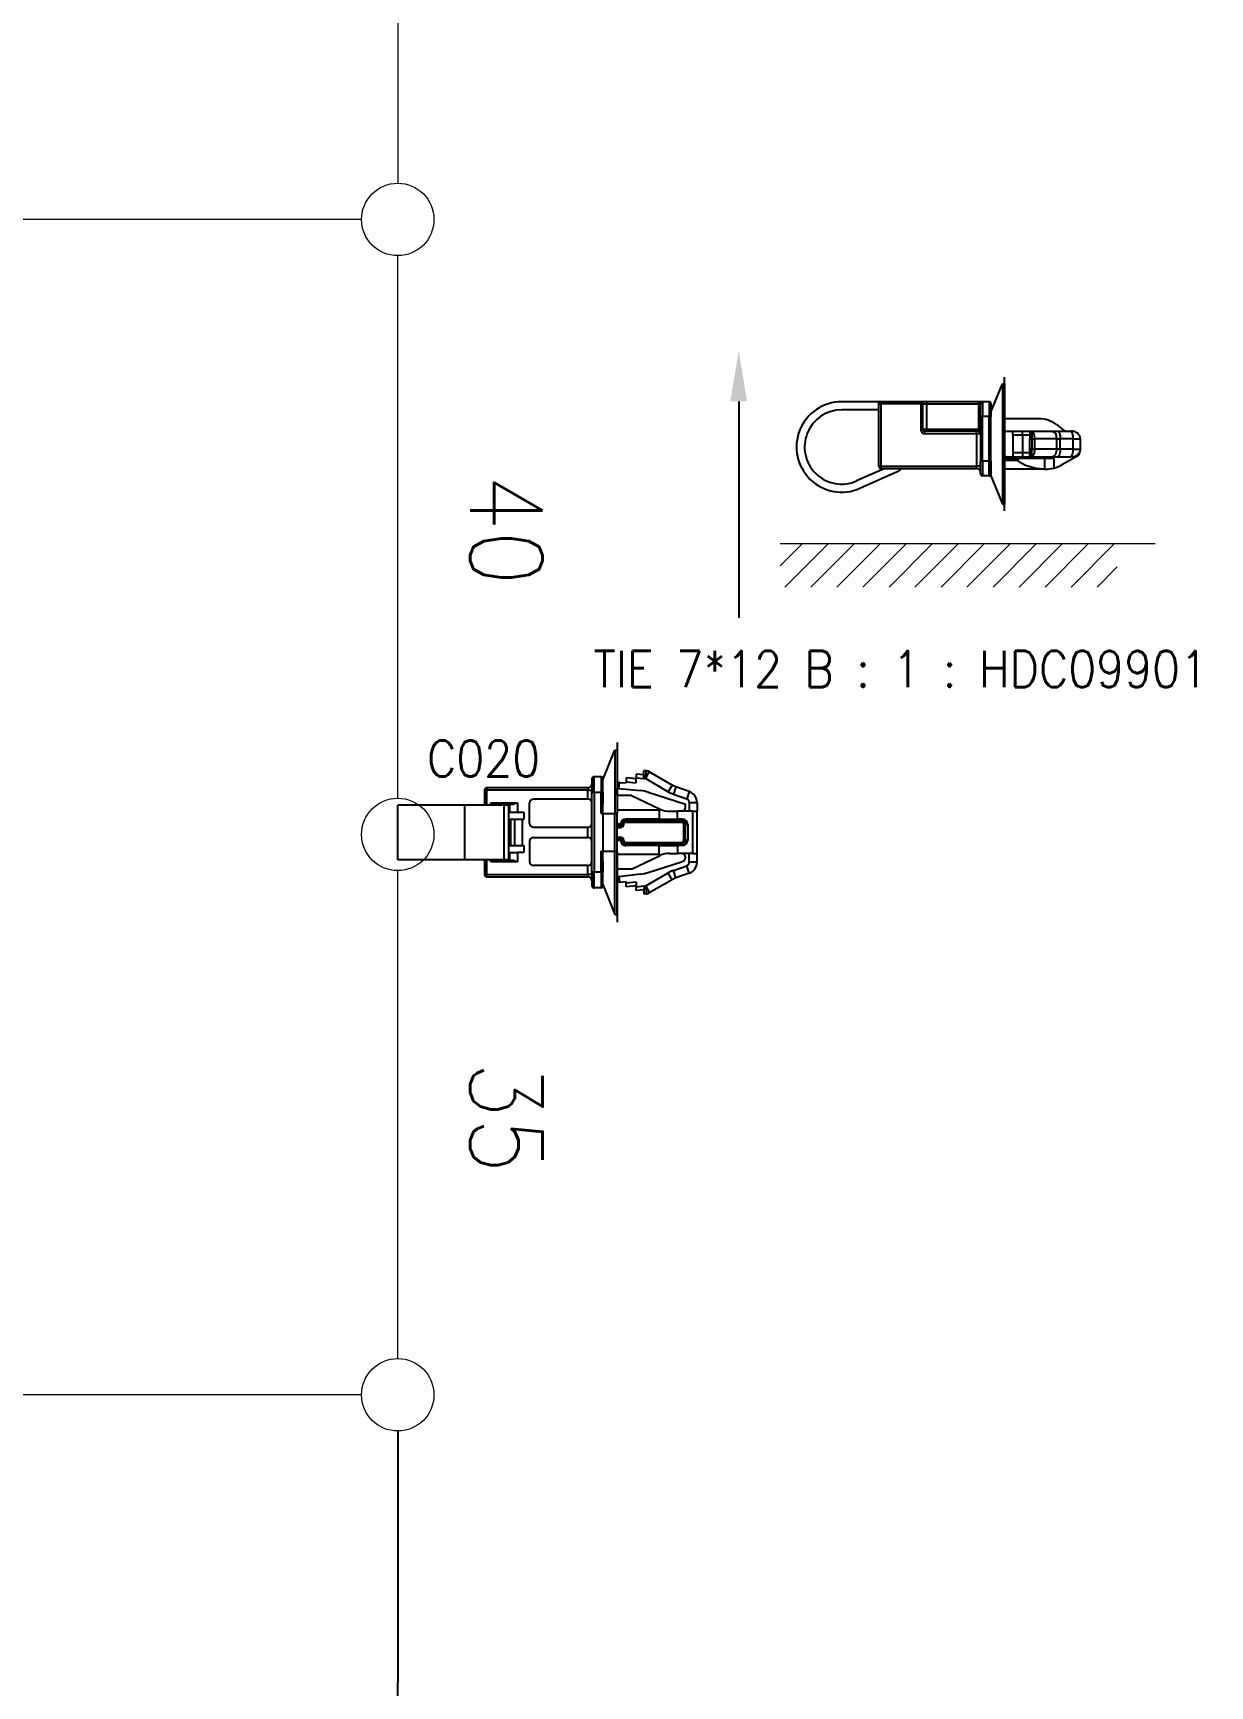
# Model space of a CAD drawing. Header units: inches. Extents: x 47316 to 59086, y 3141 to 11743.
# Drawn here: x 52694.4 to 52775.6, y 9875.5 to 9989.6 of the extents above; entities that cross this region are included whole.
import ezdxf

# ---------------------------------------------------------------- set-up
doc = ezdxf.new("R2010")
doc.units = ezdxf.units.IN
doc.header["$MEASUREMENT"] = 0
doc.styles.get("Standard").update_dxf_attribs({"font": ''})
doc.styles.get('Standard').set_extended_font_data('SimSun')
doc.linetypes.add('_VH_FELT_TAPE', pattern='A,0.4,-0.7,["FELT",Standard,S=0.3,R=0,X=-0.5,Y=-0.15],-0.7', length=1.8)

msp = doc.modelspace()

# ---------------------------------------------------------------- linework, layer by layer
at = {"color": 0, "linetype": '_VH_FELT_TAPE', "lineweight": 15, "ltscale": 5}
for p, q in [((52719.53, 10018.41), (52719.53, 9979.23)), ((52717.03, 9976.73), (52661.4, 9976.73)), ((52719.53, 9936.77), (52719.53, 9974.23)), ((52719.53, 9898.08), (52719.53, 9931.77)), ((52717.03, 9895.58), (52661.4, 9895.58))]:
    msp.add_line(p, q, dxfattribs=at)
at = {"lineweight": -3, "ltscale": 0.102775}
msp.add_line((52760.47, 9963.43, 0), (52761.28, 9965.37, 0), dxfattribs=at)
at = {"lineweight": -3, "ltscale": 0.404999}
for p, q in [((52761.28, 9965.37, 0), (52761.28, 9957.08, 0)), ((52761.43, 9965.37, 0), (52761.43, 9957.08, 0))]:
    msp.add_line(p, q, dxfattribs=at)
at = {"lineweight": -3, "ltscale": 0.0075}
for p, q in [((52761.28, 9965.37, 0), (52761.43, 9965.37, 0)), ((52752.9, 9964.14, 0), (52752.9, 9963.99, 0)), ((52755.64, 9963.99, 0), (52755.64, 9964.14, 0)), ((52756.05, 9964.14, 0), (52756.05, 9963.99, 0)), ((52759.63, 9964.14, 0), (52759.63, 9963.99, 0)), ((52752.9, 9963.99, 0), (52752.74, 9963.99, 0)), ((52755.64, 9963.99, 0), (52755.79, 9963.99, 0)), ((52759.91, 9963.12, 0), (52759.76, 9963.12, 0)), ((52755.64, 9962.22, 0), (52755.79, 9962.22, 0)), ((52755.92, 9961.94, 0), (52755.92, 9962.1, 0)), ((52759.5, 9961.94, 0), (52759.5, 9962.1, 0)), ((52752.74, 9959.69, 0), (52752.9, 9959.69, 0)), ((52752.9, 9959.54, 0), (52752.9, 9959.69, 0)), ((52759.5, 9959.54, 0), (52759.5, 9959.69, 0)), ((52759.91, 9960.05, 0), (52759.76, 9960.05, 0)), ((52761.28, 9957.08, 0), (52761.43, 9957.08, 0))]:
    msp.add_line(p, q, dxfattribs=at)
at = {"lineweight": -3, "ltscale": 0.45}
msp.add_line((52761.43, 9956.62, 0), (52761.43, 9965.83, 0), dxfattribs=at)
msp.add_line((52743.07, 9964.16), (52743.07, 9949.22))
at = {"lineweight": -3, "ltscale": 0.125}
for p, q in [((52752.74, 9964.14, 0), (52750.18, 9964.14, 0)), ((52752.74, 9963.58, 0), (52750.18, 9963.58, 0))]:
    msp.add_line(p, q, dxfattribs=at)
at = {"lineweight": -3, "ltscale": 0.005579}
msp.add_line((52752.74, 9964.06, 0), (52752.74, 9964.18, 0), dxfattribs=at)
at = {"lineweight": -3, "ltscale": 0.003563}
msp.add_line((52752.74, 9963.99, 0), (52752.74, 9964.06, 0), dxfattribs=at)
at = {"lineweight": -3, "ltscale": 0.001345}
msp.add_line((52752.9, 9964.14, 0), (52752.87, 9964.14, 0), dxfattribs=at)
at = {"lineweight": -3, "ltscale": 0.13375}
for p, q in [((52755.64, 9964.14, 0), (52752.9, 9964.14, 0)), ((52755.64, 9963.99, 0), (52752.9, 9963.99, 0))]:
    msp.add_line(p, q, dxfattribs=at)
at = {"lineweight": -3, "ltscale": 0.02}
msp.add_line((52756.05, 9964.14, 0), (52755.64, 9964.14, 0), dxfattribs=at)
at = {"lineweight": -3, "ltscale": 0.175}
for p, q in [((52759.63, 9964.14, 0), (52756.05, 9964.14, 0)), ((52756.05, 9963.99, 0), (52759.63, 9963.99, 0)), ((52759.5, 9962.1, 0), (52755.92, 9962.1, 0)), ((52755.92, 9961.94, 0), (52759.5, 9961.94, 0)), ((52759.63, 9962.22, 0), (52756.05, 9962.22, 0))]:
    msp.add_line(p, q, dxfattribs=at)
at = {"lineweight": -3, "ltscale": 0.01375}
msp.add_line((52759.91, 9964.14, 0), (52759.63, 9964.14, 0), dxfattribs=at)
at = {"lineweight": -3, "ltscale": 0.05}
for p, q in [((52759.91, 9964.14, 0), (52759.91, 9963.12, 0)), ((52760.37, 9964.14, 0), (52760.37, 9963.12, 0)), ((52759.91, 9960.05, 0), (52759.91, 9959.02, 0)), ((52760.37, 9959.02, 0), (52760.37, 9960.05, 0))]:
    msp.add_line(p, q, dxfattribs=at)
at = {"lineweight": -3, "ltscale": 0.022501}
for p, q in [((52760.37, 9964.14, 0), (52759.91, 9964.14, 0)), ((52760.37, 9963.12, 0), (52759.91, 9963.12, 0)), ((52760.37, 9960.05, 0), (52759.91, 9960.05, 0)), ((52760.37, 9959.02, 0), (52759.91, 9959.02, 0))]:
    msp.add_line(p, q, dxfattribs=at)
at = {"lineweight": -3, "ltscale": 0.045}
for p, q in [((52760.47, 9964.04, 0), (52760.47, 9963.12, 0)), ((52760.47, 9960.05, 0), (52760.47, 9959.13, 0)), ((52762.35, 9960.23, 0), (52761.43, 9960.23, 0)), ((52762.35, 9960.08, 0), (52761.43, 9960.08, 0))]:
    msp.add_line(p, q, dxfattribs=at)
at = {"lineweight": -3, "ltscale": 0.208965}
msp.add_line((52752.74, 9959.71, 0), (52752.74, 9963.99, 0), dxfattribs=at)
at = {"lineweight": -3, "ltscale": 0.210001}
msp.add_line((52752.9, 9959.69, 0), (52752.9, 9963.99, 0), dxfattribs=at)
at = {"lineweight": -3, "ltscale": 0.08625}
for p, q in [((52755.64, 9963.99, 0), (52755.64, 9962.22, 0)), ((52755.79, 9962.22, 0), (52755.79, 9963.99, 0)), ((52756.05, 9962.22, 0), (52756.05, 9963.99, 0)), ((52759.63, 9963.99, 0), (52759.63, 9962.22, 0))]:
    msp.add_line(p, q, dxfattribs=at)
at = {"lineweight": -3, "ltscale": 0.0125}
for p, q in [((52755.79, 9963.99, 0), (52756.05, 9963.99, 0)), ((52756.05, 9962.22, 0), (52755.79, 9962.22, 0)), ((52759.5, 9961.94, 0), (52759.76, 9961.94, 0)), ((52761.99, 9961.84, 0), (52761.99, 9962.1, 0)), ((52762.66, 9961.84, 0), (52762.66, 9962.1, 0)), ((52761.99, 9960.61, 0), (52761.99, 9960.35, 0)), ((52762.66, 9960.61, 0), (52762.66, 9960.35, 0)), ((52759.76, 9959.69, 0), (52759.5, 9959.69, 0))]:
    msp.add_line(p, q, dxfattribs=at)
at = {"lineweight": -3, "ltscale": 0.00625}
for p, q in [((52759.63, 9963.99, 0), (52759.76, 9963.99, 0)), ((52756.05, 9962.22, 0), (52756.05, 9962.1, 0)), ((52759.63, 9962.1, 0), (52759.5, 9962.1, 0)), ((52759.76, 9962.22, 0), (52759.63, 9962.22, 0)), ((52759.63, 9962.22, 0), (52759.63, 9962.1, 0))]:
    msp.add_line(p, q, dxfattribs=at)
at = {"lineweight": -3, "ltscale": 0.0425}
for p, q in [((52759.76, 9963.12, 0), (52759.76, 9963.99, 0)), ((52759.76, 9959.18, 0), (52759.76, 9960.05, 0))]:
    msp.add_line(p, q, dxfattribs=at)
at = {"lineweight": -3, "ltscale": 0.15}
for p, q in [((52759.76, 9963.12, 0), (52759.76, 9960.05, 0)), ((52759.91, 9960.05, 0), (52759.91, 9963.12, 0)), ((52760.37, 9960.05, 0), (52760.37, 9963.12, 0)), ((52760.47, 9960.05, 0), (52760.47, 9963.12, 0))]:
    msp.add_line(p, q, dxfattribs=at)
at = {"lineweight": -3, "ltscale": 0.005}
for p, q in [((52760.37, 9963.12, 0), (52760.47, 9963.12, 0)), ((52760.37, 9960.05, 0), (52760.47, 9960.05, 0)), ((52760.37, 9959.02, 0), (52760.47, 9959.02, 0))]:
    msp.add_line(p, q, dxfattribs=at)
at = {"lineweight": -3, "ltscale": 0.114584}
msp.add_line((52763.78, 9962.97, 0), (52761.43, 9962.97, 0), dxfattribs=at)
at = {"lineweight": -3, "ltscale": 0.110001}
msp.add_line((52759.5, 9961.94, 0), (52759.5, 9959.69, 0), dxfattribs=at)
at = {"lineweight": -3, "ltscale": 0.003308}
msp.add_line((52759.66, 9962.07, 0), (52759.71, 9962.02, 0), dxfattribs=at)
at = {"lineweight": -3, "ltscale": 2.74658e-05}
msp.add_line((52759.76, 9962.21, 0), (52759.76, 9962.21, 0), dxfattribs=at)
msp.add_line((52759.76, 9962.21, 0), (52759.76, 9962.21, 0), dxfattribs=at)
msp.add_line((52759.76, 9962.21, 0), (52759.76, 9962.21, 0), dxfattribs=at)
at = {"lineweight": -3, "ltscale": 0.001476}
for p, q in [((52761.53, 9962.1, 0), (52761.56, 9962.1, 0)), ((52761.53, 9960.35, 0), (52761.56, 9960.35, 0))]:
    msp.add_line(p, q, dxfattribs=at)
at = {"lineweight": -3, "ltscale": 0.021278}
for p, q in [((52761.56, 9962.1, 0), (52761.99, 9962.1, 0)), ((52761.56, 9960.35, 0), (52761.99, 9960.35, 0))]:
    msp.add_line(p, q, dxfattribs=at)
at = {"lineweight": -3, "ltscale": 0.0325}
for p, q in [((52761.99, 9962.1, 0), (52762.66, 9962.1, 0)), ((52762.66, 9961.84, 0), (52761.99, 9961.84, 0)), ((52762.66, 9960.61, 0), (52761.99, 9960.61, 0)), ((52761.99, 9960.35, 0), (52762.66, 9960.35, 0))]:
    msp.add_line(p, q, dxfattribs=at)
at = {"lineweight": -3, "ltscale": 0.060001}
for p, q in [((52761.99, 9961.84, 0), (52761.99, 9960.61, 0)), ((52762.66, 9961.84, 0), (52762.66, 9960.61, 0))]:
    msp.add_line(p, q, dxfattribs=at)
at = {"lineweight": -3, "ltscale": 0.025}
for p, q in [((52762.66, 9962.1, 0), (52763.17, 9962.1, 0)), ((52763.17, 9961.84, 0), (52762.66, 9961.84, 0)), ((52763.17, 9962.1, 0), (52763.17, 9961.58, 0)), ((52763.17, 9960.61, 0), (52762.66, 9960.61, 0)), ((52763.17, 9960.35, 0), (52763.17, 9960.87, 0)), ((52762.66, 9960.35, 0), (52763.17, 9960.35, 0))]:
    msp.add_line(p, q, dxfattribs=at)
at = {"lineweight": -3, "ltscale": 0.005732}
for p, q in [((52763.17, 9962.1, 0), (52763.29, 9962.1, 0)), ((52763.17, 9960.35, 0), (52763.29, 9960.35, 0))]:
    msp.add_line(p, q, dxfattribs=at)
at = {"lineweight": -3, "ltscale": 0.071613}
for p, q in [((52763.29, 9962.1, 0), (52764.76, 9962.1, 0)), ((52763.29, 9960.35, 0), (52764.76, 9960.35, 0))]:
    msp.add_line(p, q, dxfattribs=at)
at = {"lineweight": -3, "ltscale": 0.016626}
for p, q in [((52764.76, 9962.1, 0), (52765.1, 9962.1, 0)), ((52764.76, 9960.35, 0), (52765.1, 9960.35, 0))]:
    msp.add_line(p, q, dxfattribs=at)
at = {"lineweight": -3, "ltscale": 0.029166}
msp.add_line((52765.01, 9962.56, 0), (52765.48, 9962.2, 0), dxfattribs=at)
at = {"lineweight": -3, "ltscale": 0.042757}
for p, q in [((52765.1, 9962.1, 0), (52765.97, 9962.1, 0)), ((52766.15, 9961.58, 0), (52765.27, 9961.58, 0)), ((52766.15, 9960.87, 0), (52765.27, 9960.87, 0)), ((52765.1, 9960.35, 0), (52765.97, 9960.35, 0))]:
    msp.add_line(p, q, dxfattribs=at)
at = {"lineweight": -3, "ltscale": 0.001286}
msp.add_line((52765.63, 9962.1, 0), (52765.63, 9962.12, 0), dxfattribs=at)
at = {"lineweight": -3, "ltscale": 0.008273}
for p, q in [((52766.14, 9962.1, 0), (52765.97, 9962.1, 0)), ((52766.14, 9960.35, 0), (52765.97, 9960.35, 0))]:
    msp.add_line(p, q, dxfattribs=at)
at = {"lineweight": -3, "ltscale": 0.007086}
for p, q in [((52763.32, 9961.58, 0), (52763.17, 9961.58, 0)), ((52763.32, 9960.87, 0), (52763.17, 9960.87, 0))]:
    msp.add_line(p, q, dxfattribs=at)
at = {"lineweight": -3, "ltscale": 0.035001}
for p, q in [((52763.17, 9960.87, 0), (52763.17, 9961.58, 0)), ((52763.32, 9961.58, 0), (52763.32, 9960.87, 0)), ((52763.52, 9960.87, 0), (52763.52, 9961.58, 0)), ((52765.01, 9961.58, 0), (52765.01, 9960.87, 0)), ((52765.27, 9960.87, 0), (52765.27, 9961.58, 0)), ((52766.15, 9961.58, 0), (52766.15, 9960.87, 0)), ((52766.65, 9961.58, 0), (52766.65, 9960.87, 0))]:
    msp.add_line(p, q, dxfattribs=at)
at = {"lineweight": -3, "ltscale": 0.010089}
for p, q in [((52763.32, 9961.58, 0), (52763.52, 9961.58, 0)), ((52763.32, 9960.87, 0), (52763.52, 9960.87, 0))]:
    msp.add_line(p, q, dxfattribs=at)
at = {"lineweight": -3, "ltscale": 0.072781}
for p, q in [((52765.01, 9961.58, 0), (52763.52, 9961.58, 0)), ((52765.01, 9960.87, 0), (52763.52, 9960.87, 0))]:
    msp.add_line(p, q, dxfattribs=at)
at = {"lineweight": -3, "ltscale": 0.012469}
for p, q in [((52765.01, 9961.58, 0), (52765.27, 9961.58, 0)), ((52765.27, 9960.87, 0), (52765.01, 9960.87, 0))]:
    msp.add_line(p, q, dxfattribs=at)
at = {"lineweight": -3, "ltscale": 0.024818}
for p, q in [((52766.15, 9961.58, 0), (52766.65, 9961.58, 0)), ((52766.15, 9960.87, 0), (52766.65, 9960.87, 0))]:
    msp.add_line(p, q, dxfattribs=at)
at = {"lineweight": -3, "ltscale": 0.00419}
msp.add_line((52766.65, 9960.87, 0), (52766.65, 9960.78, 0), dxfattribs=at)
at = {"lineweight": -3, "ltscale": 0.103879}
msp.add_line((52753.16, 9959.54, 0), (52751.21, 9958.68, 0), dxfattribs=at)
at = {"lineweight": -3, "ltscale": 0.000974045}
msp.add_line((52752.74, 9959.69, 0), (52752.74, 9959.71, 0), dxfattribs=at)
at = {"lineweight": -3, "ltscale": 9.00947e-05}
msp.add_line((52752.74, 9959.71, 0), (52752.74, 9959.71, 0), dxfattribs=at)
at = {"lineweight": -3, "ltscale": 0.3225}
for p, q in [((52752.9, 9959.69, 0), (52759.5, 9959.69, 0)), ((52752.9, 9959.54, 0), (52759.5, 9959.54, 0))]:
    msp.add_line(p, q, dxfattribs=at)
at = {"lineweight": -3, "ltscale": 0.133392}
msp.add_line((52764.16, 9959.48, 0), (52761.43, 9959.48, 0), dxfattribs=at)
at = {"lineweight": -3, "ltscale": 0.089438}
msp.add_line((52764.18, 9960.23, 0), (52762.35, 9960.23, 0), dxfattribs=at)
at = {"lineweight": -3, "ltscale": 0.007027}
msp.add_line((52762.35, 9960.23, 0), (52762.35, 9960.08, 0), dxfattribs=at)
at = {"lineweight": -3, "ltscale": 0.003716}
msp.add_line((52764.24, 9959.49, 0), (52764.16, 9959.48, 0), dxfattribs=at)
at = {"lineweight": -3, "ltscale": 0.036124}
msp.add_line((52764.18, 9960.23, 0), (52764.18, 9959.49, 0), dxfattribs=at)
at = {"lineweight": -3, "ltscale": 0.032304}
msp.add_line((52764.85, 9960.23, 0), (52764.18, 9960.23, 0), dxfattribs=at)
at = {"lineweight": -3, "ltscale": 0.00267}
msp.add_line((52764.18, 9959.49, 0), (52764.24, 9959.49, 0), dxfattribs=at)
at = {"lineweight": -3, "ltscale": 0.031718}
msp.add_line((52764.85, 9959.58, 0), (52764.85, 9960.23, 0), dxfattribs=at)
at = {"lineweight": -3, "ltscale": 0.056026}
msp.add_line((52766.38, 9960.33, 0), (52765.37, 9959.79, 0), dxfattribs=at)
at = {"lineweight": -3, "ltscale": 0.137786}
msp.add_line((52754.02, 9959.3, 0), (52751.44, 9958.16, 0), dxfattribs=at)
at = {"lineweight": -3, "ltscale": 0.005023}
msp.add_line((52760.47, 9959.13, 0), (52760.47, 9959.02, 0), dxfattribs=at)
at = {"lineweight": -3, "ltscale": 0.102785}
msp.add_line((52760.47, 9959.02, 0), (52761.28, 9957.08, 0), dxfattribs=at)
at = {"color": 0, "lineweight": 15}
for p, q in [((52745.94, 9952.82, 0), (52747.47, 9954.35, 0)), ((52745.94, 9954.35, 0), (52771.83, 9954.35)), ((52746.26, 9951.35, 0), (52749.27, 9954.35, 0)), ((52748.06, 9951.35, 0), (52751.06, 9954.35, 0)), ((52749.85, 9951.35, 0), (52752.86, 9954.35, 0)), ((52751.65, 9951.35, 0), (52754.65, 9954.35, 0)), ((52753.45, 9951.35, 0), (52756.45, 9954.35, 0)), ((52755.24, 9951.35, 0), (52758.25, 9954.35, 0)), ((52757.04, 9951.35, 0), (52760.04, 9954.35, 0)), ((52758.83, 9951.35, 0), (52761.84, 9954.35, 0)), ((52760.63, 9951.35, 0), (52763.63, 9954.35, 0)), ((52762.43, 9951.35, 0), (52765.43, 9954.35, 0)), ((52764.22, 9951.35, 0), (52767.23, 9954.35, 0)), ((52766.02, 9951.35, 0), (52769.02, 9954.35, 0)), ((52767.82, 9951.35, 0), (52769.21, 9952.75, 0))]:
    msp.add_line(p, q, dxfattribs=at)
at = {"color": 0, "lineweight": -3, "ltscale": 0.102777}
for p, q in [((52733.68, 9938.03), (52734.53, 9940.08)), ((52733.68, 9930.8), (52734.53, 9928.74))]:
    msp.add_line(p, q, dxfattribs=at)
at = {"color": 0, "lineweight": -3, "ltscale": 0.202499}
for p, q in [((52734.53, 9940.08), (52734.53, 9935.71)), ((52734.69, 9940.08), (52734.69, 9935.71)), ((52734.53, 9928.74), (52734.53, 9933.12)), ((52734.69, 9928.74), (52734.69, 9933.12))]:
    msp.add_line(p, q, dxfattribs=at)
at = {"color": 0, "lineweight": -3, "ltscale": 0.0075}
for p, q in [((52734.53, 9940.08), (52734.69, 9940.08)), ((52725.53, 9937.33), (52725.69, 9937.33)), ((52725.69, 9937.49), (52725.69, 9937.33)), ((52732.66, 9937.49), (52732.66, 9937.33)), ((52733.09, 9937.17), (52732.93, 9937.17)), ((52734.53, 9935.71), (52734.69, 9935.71)), ((52734.53, 9933.12), (52734.69, 9933.12)), ((52725.53, 9931.5), (52725.69, 9931.5)), ((52725.69, 9931.5), (52725.69, 9931.34)), ((52732.66, 9931.5), (52732.66, 9931.34)), ((52733.09, 9931.66), (52732.93, 9931.66)), ((52734.53, 9928.74), (52734.69, 9928.74))]:
    msp.add_line(p, q, dxfattribs=at)
at = {"color": 0, "lineweight": -3, "ltscale": 0.224985}
for p, q in [((52734.69, 9940.62), (52734.69, 9935.76)), ((52734.69, 9933.06), (52734.69, 9928.2))]:
    msp.add_line(p, q, dxfattribs=at)
at = {"color": 0, "lineweight": -3, "ltscale": 0.0425}
for p, q in [((52732.93, 9938.09), (52732.93, 9937.17)), ((52732.93, 9931.66), (52732.93, 9930.74))]:
    msp.add_line(p, q, dxfattribs=at)
at = {"color": 0, "lineweight": -3, "ltscale": 0.022501}
for p, q in [((52733.57, 9938.25), (52733.09, 9938.25)), ((52733.57, 9937.17), (52733.09, 9937.17)), ((52733.57, 9931.66), (52733.09, 9931.66)), ((52733.57, 9930.58), (52733.09, 9930.58))]:
    msp.add_line(p, q, dxfattribs=at)
at = {"color": 0, "lineweight": -3, "ltscale": 0.05}
for p, q in [((52733.09, 9937.17), (52733.09, 9938.25)), ((52733.57, 9938.25), (52733.57, 9937.17)), ((52739.28, 9933.87), (52739.28, 9934.95)), ((52739.39, 9933.87), (52739.39, 9934.95)), ((52739.55, 9934.95), (52739.55, 9933.87)), ((52733.09, 9930.58), (52733.09, 9931.66)), ((52733.57, 9931.66), (52733.57, 9930.58))]:
    msp.add_line(p, q, dxfattribs=at)
at = {"color": 0, "lineweight": -3, "ltscale": 0.045001}
for p, q in [((52733.68, 9937.17), (52733.68, 9938.14)), ((52733.68, 9930.69), (52733.68, 9931.66))]:
    msp.add_line(p, q, dxfattribs=at)
at = {"color": 0, "lineweight": -3, "ltscale": 0.006246}
for p, q in [((52734.83, 9937.86), (52734.69, 9937.87)), ((52734.83, 9930.97), (52734.69, 9930.96))]:
    msp.add_line(p, q, dxfattribs=at)
at = {"color": 0, "lineweight": -3, "ltscale": 0.018793}
for p, q in [((52734.79, 9937.45), (52734.83, 9937.86)), ((52734.79, 9931.37), (52734.83, 9930.97))]:
    msp.add_line(p, q, dxfattribs=at)
at = {"color": 0, "lineweight": -3, "ltscale": 0.02136}
for p, q in [((52734.83, 9937.86), (52735.29, 9937.82)), ((52734.83, 9930.97), (52735.29, 9931.01))]:
    msp.add_line(p, q, dxfattribs=at)
at = {"color": 0, "lineweight": -3, "ltscale": 0.012549}
for p, q in [((52735.29, 9938.17), (52735.29, 9937.9)), ((52735.29, 9930.66), (52735.29, 9930.93))]:
    msp.add_line(p, q, dxfattribs=at)
at = {"color": 0, "lineweight": -3, "ltscale": 0.032624}
for p, q in [((52735.99, 9938.11), (52735.29, 9938.17)), ((52735.29, 9937.9), (52735.99, 9937.83)), ((52735.29, 9930.93), (52735.99, 9930.99)), ((52735.99, 9930.72), (52735.29, 9930.66))]:
    msp.add_line(p, q, dxfattribs=at)
at = {"color": 0, "lineweight": -3, "ltscale": 0.003627}
for p, q in [((52735.29, 9937.9), (52735.29, 9937.82)), ((52735.29, 9930.93), (52735.29, 9931.01))]:
    msp.add_line(p, q, dxfattribs=at)
at = {"color": 0, "lineweight": -3, "ltscale": 0.012547}
for p, q in [((52735.99, 9938.44), (52735.99, 9938.17)), ((52735.99, 9930.39), (52735.99, 9930.66))]:
    msp.add_line(p, q, dxfattribs=at)
at = {"color": 0, "lineweight": -3, "ltscale": 0.025095}
for p, q in [((52736.53, 9938.39), (52735.99, 9938.44)), ((52735.99, 9938.17), (52736.53, 9938.12)), ((52735.99, 9930.66), (52736.53, 9930.71)), ((52736.53, 9930.44), (52735.99, 9930.39))]:
    msp.add_line(p, q, dxfattribs=at)
at = {"color": 0, "lineweight": -3, "ltscale": 0.015334}
for p, q in [((52735.99, 9937.83), (52735.99, 9938.17)), ((52735.99, 9930.99), (52735.99, 9930.66))]:
    msp.add_line(p, q, dxfattribs=at)
at = {"color": 0, "lineweight": -3, "ltscale": 0.025}
for p, q in [((52736.53, 9938.12), (52736.53, 9938.66)), ((52727.26, 9935.8), (52727.26, 9936.34)), ((52727.26, 9935.8), (52727.8, 9935.8)), ((52738.85, 9935.33), (52738.85, 9935.87)), ((52740.2, 9936.46), (52739.66, 9936.46)), ((52738.85, 9933.5), (52738.85, 9932.96)), ((52727.26, 9933.02), (52727.8, 9933.02)), ((52727.26, 9932.48), (52727.26, 9933.02)), ((52740.2, 9932.36), (52739.66, 9932.36)), ((52736.53, 9930.71), (52736.53, 9930.17))]:
    msp.add_line(p, q, dxfattribs=at)
at = {"color": 0, "lineweight": -3, "ltscale": 0.007086}
for p, q in [((52736.68, 9938.66), (52736.53, 9938.66)), ((52736.68, 9930.17), (52736.53, 9930.17))]:
    msp.add_line(p, q, dxfattribs=at)
at = {"color": 0, "lineweight": -3, "ltscale": 0.005732}
for p, q in [((52736.53, 9938.12), (52736.65, 9938.12)), ((52736.53, 9930.71), (52736.65, 9930.71))]:
    msp.add_line(p, q, dxfattribs=at)
at = {"color": 0, "lineweight": -3, "ltscale": 7.17163e-05}
for p, q in [((52736.53, 9938.12), (52736.53, 9938.12)), ((52736.53, 9930.71), (52736.53, 9930.71))]:
    msp.add_line(p, q, dxfattribs=at)
at = {"color": 0, "lineweight": -3, "ltscale": 0.025037}
for p, q in [((52736.65, 9938.12), (52736.68, 9938.66)), ((52736.65, 9938.12), (52736.9, 9938.6)), ((52736.65, 9930.71), (52736.9, 9930.23)), ((52736.65, 9930.71), (52736.68, 9930.17))]:
    msp.add_line(p, q, dxfattribs=at)
at = {"color": 0, "lineweight": -3, "ltscale": 0.082939}
for p, q in [((52736.65, 9938.12), (52738.2, 9937.22)), ((52736.65, 9930.71), (52738.2, 9931.61))]:
    msp.add_line(p, q, dxfattribs=at)
at = {"color": 0, "lineweight": -3, "ltscale": 0.084292}
for p, q in [((52738.47, 9937.68), (52736.9, 9938.6)), ((52738.47, 9931.14), (52736.9, 9930.23))]:
    msp.add_line(p, q, dxfattribs=at)
at = {"color": 0, "lineweight": -3, "ltscale": 0.047501}
for p, q in [((52725.53, 9937.33), (52725.53, 9936.3)), ((52725.69, 9936.3), (52725.69, 9937.33)), ((52725.53, 9932.52), (52725.53, 9931.5)), ((52725.69, 9931.5), (52725.69, 9932.52))]:
    msp.add_line(p, q, dxfattribs=at)
at = {"color": 0, "lineweight": -3, "ltscale": 0.3225}
for p, q in [((52732.66, 9937.49), (52725.69, 9937.49)), ((52732.66, 9937.33), (52725.69, 9937.33)), ((52725.69, 9931.5), (52732.66, 9931.5)), ((52725.69, 9931.34), (52732.66, 9931.34))]:
    msp.add_line(p, q, dxfattribs=at)
at = {"color": 0, "lineweight": -3, "ltscale": 0.17375}
for p, q in [((52732.66, 9936.71), (52728.9, 9936.71)), ((52728.9, 9934.76), (52732.66, 9934.76)), ((52728.9, 9934.06), (52732.66, 9934.06)), ((52732.66, 9932.12), (52728.9, 9932.12))]:
    msp.add_line(p, q, dxfattribs=at)
at = {"color": 0, "lineweight": -3, "ltscale": 0.0125}
for p, q in [((52732.66, 9937.33), (52732.93, 9937.33)), ((52732.93, 9931.5), (52732.66, 9931.5))]:
    msp.add_line(p, q, dxfattribs=at)
at = {"color": 0, "lineweight": -3, "ltscale": 0.028751}
for p, q in [((52732.66, 9936.71), (52732.66, 9937.33)), ((52732.66, 9931.5), (52732.66, 9932.12))]:
    msp.add_line(p, q, dxfattribs=at)
at = {"color": 0, "lineweight": -3, "ltscale": 0.254999}
for p, q in [((52732.93, 9931.66), (52732.93, 9937.17)), ((52733.09, 9937.17), (52733.09, 9931.66))]:
    msp.add_line(p, q, dxfattribs=at)
at = {"color": 0, "lineweight": -3, "ltscale": 0.067499}
for p, q in [((52733.57, 9935.71), (52733.57, 9937.17)), ((52733.57, 9931.66), (52733.57, 9933.12))]:
    msp.add_line(p, q, dxfattribs=at)
at = {"color": 0, "lineweight": -3, "ltscale": 0.005}
for p, q in [((52733.57, 9937.17), (52733.68, 9937.17)), ((52733.57, 9935.71), (52733.68, 9935.71)), ((52734.91, 9934.97), (52734.91, 9934.86)), ((52734.91, 9934.97), (52735.02, 9934.96)), ((52734.91, 9934.75), (52734.91, 9934.86)), ((52735.13, 9934.96), (52735.02, 9934.96)), ((52735.29, 9935.33), (52735.29, 9935.22)), ((52735.29, 9935.12), (52735.29, 9935.22)), ((52737.57, 9935.33), (52737.57, 9935.22)), ((52739.12, 9935.12), (52739.12, 9935.22)), ((52739.28, 9934.95), (52739.39, 9934.95)), ((52734.91, 9934.08), (52734.91, 9933.97)), ((52734.91, 9933.86), (52734.91, 9933.97)), ((52734.91, 9933.86), (52735.02, 9933.86)), ((52735.13, 9933.87), (52735.02, 9933.86)), ((52735.29, 9933.71), (52735.29, 9933.6)), ((52735.29, 9933.5), (52735.29, 9933.6)), ((52737.57, 9933.5), (52737.57, 9933.6)), ((52739.12, 9933.71), (52739.12, 9933.6)), ((52739.28, 9933.87), (52739.39, 9933.87)), ((52733.57, 9933.12), (52733.68, 9933.12)), ((52733.68, 9931.66), (52733.57, 9931.66))]:
    msp.add_line(p, q, dxfattribs=at)
at = {"color": 0, "lineweight": -3, "ltscale": 0.034947}
msp.add_line((52733.68, 9937.17), (52733.68, 9936.41), dxfattribs=at)
at = {"color": 0, "lineweight": -3, "ltscale": 0.004774}
for p, q in [((52734.69, 9937.46), (52734.79, 9937.45)), ((52734.69, 9931.36), (52734.79, 9931.37))]:
    msp.add_line(p, q, dxfattribs=at)
at = {"color": 0, "lineweight": -3, "ltscale": 0.02375}
for p, q in [((52734.69, 9937.46), (52734.69, 9936.95)), ((52734.69, 9936.95), (52734.69, 9937.46)), ((52734.69, 9931.36), (52734.69, 9931.88)), ((52734.69, 9931.36), (52734.69, 9931.88))]:
    msp.add_line(p, q, dxfattribs=at)
at = {"color": 0, "lineweight": -3, "ltscale": 0.045}
for p, q in [((52735.66, 9936.95), (52734.69, 9936.95)), ((52735.66, 9931.88), (52734.69, 9931.88))]:
    msp.add_line(p, q, dxfattribs=at)
at = {"color": 0, "lineweight": -3, "ltscale": 0.070051}
for p, q in [((52734.79, 9937.45), (52736.3, 9937.29)), ((52734.79, 9931.37), (52736.3, 9931.54))]:
    msp.add_line(p, q, dxfattribs=at)
at = {"color": 0, "lineweight": -3, "ltscale": 0.099102}
for p, q in [((52735.66, 9936.95), (52737.6, 9936.03)), ((52735.66, 9931.88), (52737.6, 9932.8))]:
    msp.add_line(p, q, dxfattribs=at)
at = {"color": 0, "lineweight": -3, "ltscale": 0.124371}
msp.add_line((52736.83, 9937.18), (52739.39, 9936.36), dxfattribs=at)
at = {"color": 0, "lineweight": -3, "ltscale": 0.025001}
for p, q in [((52738.47, 9937.68), (52738.2, 9937.22)), ((52738.74, 9937.56), (52738.56, 9937.05)), ((52738.47, 9931.14), (52738.2, 9931.61)), ((52738.74, 9931.27), (52738.56, 9931.78))]:
    msp.add_line(p, q, dxfattribs=at)
at = {"color": 0, "lineweight": -3, "ltscale": 0.045435}
for p, q in [((52738.56, 9937.05), (52739.48, 9936.72)), ((52739.66, 9937.23), (52738.74, 9937.56)), ((52738.56, 9931.78), (52739.48, 9932.11)), ((52739.66, 9931.6), (52738.74, 9931.27))]:
    msp.add_line(p, q, dxfattribs=at)
at = {"color": 0, "lineweight": -3, "ltscale": 0.024999}
for p, q in [((52739.66, 9937.23), (52739.48, 9936.72)), ((52739.66, 9931.6), (52739.48, 9932.11))]:
    msp.add_line(p, q, dxfattribs=at)
at = {"color": 0, "lineweight": -3, "ltscale": 0.213993}
for p, q in [((52724.16, 9936.3), (52719.53, 9936.3)), ((52724.16, 9932.52), (52719.53, 9932.52))]:
    msp.add_line(p, q, dxfattribs=at)
at = {"color": 0, "lineweight": -3, "ltscale": 0.175}
for p, q in [((52719.53, 9932.52), (52719.53, 9936.3)), ((52724.16, 9932.52), (52724.16, 9936.3)), ((52726.88, 9932.52), (52726.88, 9936.3)), ((52727.2, 9932.52), (52727.2, 9936.3))]:
    msp.add_line(p, q, dxfattribs=at)
at = {"color": 0, "lineweight": -3, "ltscale": 0.126088}
for p, q in [((52726.88, 9936.3), (52724.16, 9936.3)), ((52726.88, 9932.52), (52724.16, 9932.52))]:
    msp.add_line(p, q, dxfattribs=at)
at = {"color": 0, "lineweight": -3, "ltscale": 0.006876}
for p, q in [((52725.95, 9936.3), (52725.95, 9936.45)), ((52725.95, 9932.38), (52725.95, 9932.52))]:
    msp.add_line(p, q, dxfattribs=at)
at = {"color": 0, "lineweight": -3, "ltscale": 0.08559}
for p, q in [((52725.95, 9936.45), (52727.8, 9936.45)), ((52727.8, 9932.38), (52725.95, 9932.38))]:
    msp.add_line(p, q, dxfattribs=at)
at = {"color": 0, "lineweight": -3, "ltscale": 0.006325}
for p, q in [((52726.04, 9936.36), (52725.95, 9936.45)), ((52726.04, 9932.47), (52725.95, 9932.38))]:
    msp.add_line(p, q, dxfattribs=at)
at = {"color": 0, "lineweight": -3, "ltscale": 0.002403}
for p, q in [((52726.04, 9936.36), (52726.04, 9936.3)), ((52726.04, 9932.52), (52726.04, 9932.47))]:
    msp.add_line(p, q, dxfattribs=at)
at = {"color": 0, "lineweight": -3, "ltscale": 0.065}
for p, q in [((52727.47, 9936.34), (52726.07, 9936.34)), ((52726.07, 9932.48), (52727.47, 9932.48))]:
    msp.add_line(p, q, dxfattribs=at)
at = {"color": 0, "lineweight": -3, "ltscale": 0.001875}
for p, q in [((52726.38, 9936.3), (52726.38, 9936.34)), ((52726.55, 9936.3), (52726.55, 9936.34)), ((52726.38, 9932.48), (52726.38, 9932.52)), ((52726.55, 9932.48), (52726.55, 9932.52))]:
    msp.add_line(p, q, dxfattribs=at)
at = {"color": 0, "lineweight": -3, "ltscale": 0.014919}
for p, q in [((52727.2, 9936.3), (52726.88, 9936.3)), ((52727.2, 9932.52), (52726.88, 9932.52))]:
    msp.add_line(p, q, dxfattribs=at)
at = {"color": 0, "lineweight": -3, "ltscale": 0.03}
for p, q in [((52727.8, 9936.45), (52727.8, 9935.8)), ((52727.8, 9933.02), (52727.8, 9932.38))]:
    msp.add_line(p, q, dxfattribs=at)
at = {"color": 0, "lineweight": -3, "ltscale": 0.02}
for p, q in [((52727.8, 9935.8), (52728.23, 9935.8)), ((52728.23, 9933.02), (52727.8, 9933.02))]:
    msp.add_line(p, q, dxfattribs=at)
at = {"color": 0, "lineweight": -3, "ltscale": 0.021875}
for p, q in [((52728.23, 9935.8), (52728.23, 9935.33)), ((52728.23, 9933.5), (52728.23, 9933.02))]:
    msp.add_line(p, q, dxfattribs=at)
at = {"color": 0, "lineweight": -3, "ltscale": 0.064999}
for p, q in [((52728.63, 9935.03), (52728.63, 9936.44)), ((52728.63, 9933.79), (52728.63, 9932.39))]:
    msp.add_line(p, q, dxfattribs=at)
at = {"color": 0, "lineweight": -3, "ltscale": 0.031544}
msp.add_line((52733.68, 9935.71), (52733.68, 9936.39), dxfattribs=at)
at = {"color": 0, "lineweight": -3, "ltscale": 0.039263}
msp.add_line((52733.68, 9935.71), (52734.53, 9935.71), dxfattribs=at)
at = {"color": 0, "lineweight": -3, "ltscale": 0.120001}
for p, q in [((52733.68, 9935.71), (52733.68, 9933.12)), ((52734.53, 9933.12), (52734.53, 9935.71)), ((52734.69, 9933.12), (52734.69, 9935.71))]:
    msp.add_line(p, q, dxfattribs=at)
at = {"color": 0, "lineweight": -3, "ltscale": 0.133392}
for p, q in [((52737.57, 9935.95), (52734.69, 9935.95)), ((52737.57, 9932.88), (52734.69, 9932.88))]:
    msp.add_line(p, q, dxfattribs=at)
at = {"color": 0, "lineweight": -3, "ltscale": 0.125}
msp.add_line((52734.69, 9933.06), (52734.69, 9935.76), dxfattribs=at)
at = {"color": 0, "lineweight": -3, "ltscale": 0.004412}
for p, q in [((52737.65, 9936), (52737.57, 9935.95)), ((52737.65, 9932.82), (52737.57, 9932.88))]:
    msp.add_line(p, q, dxfattribs=at)
at = {"color": 0, "lineweight": -3, "ltscale": 0.028725}
for p, q in [((52737.57, 9935.95), (52737.57, 9935.33)), ((52737.57, 9932.88), (52737.57, 9933.5))]:
    msp.add_line(p, q, dxfattribs=at)
at = {"color": 0, "lineweight": -3, "ltscale": 0.002931}
for p, q in [((52737.6, 9936.03), (52737.65, 9936)), ((52737.6, 9932.8), (52737.65, 9932.82))]:
    msp.add_line(p, q, dxfattribs=at)
at = {"color": 0, "lineweight": -3, "ltscale": 0.025677}
for p, q in [((52738.29, 9935.87), (52738.85, 9935.87)), ((52738.29, 9932.96), (52738.85, 9932.96))]:
    msp.add_line(p, q, dxfattribs=at)
at = {"color": 0, "lineweight": -3, "ltscale": 0.049386}
for p, q in [((52739.91, 9935.87), (52738.85, 9935.87)), ((52739.91, 9932.96), (52738.85, 9932.96))]:
    msp.add_line(p, q, dxfattribs=at)
at = {"color": 0, "lineweight": -3, "ltscale": 0.009999}
msp.add_line((52739.39, 9936.14), (52739.39, 9936.36), dxfattribs=at)
at = {"color": 0, "lineweight": -3, "ltscale": 0.027379}
for p, q in [((52739.66, 9936.46), (52739.66, 9935.87)), ((52740.2, 9936.46), (52740.2, 9935.87)), ((52739.66, 9932.36), (52739.66, 9932.96)), ((52740.2, 9932.36), (52740.2, 9932.96))]:
    msp.add_line(p, q, dxfattribs=at)
at = {"color": 0, "lineweight": -3, "ltscale": 0.013195}
for p, q in [((52739.91, 9935.87), (52740.2, 9935.87)), ((52739.91, 9932.96), (52740.2, 9932.96))]:
    msp.add_line(p, q, dxfattribs=at)
at = {"color": 0, "lineweight": -3, "ltscale": 0.135001}
for p, q in [((52739.91, 9932.96), (52739.91, 9935.87)), ((52740.2, 9932.96), (52740.2, 9935.87))]:
    msp.add_line(p, q, dxfattribs=at)
at = {"color": 0, "lineweight": -3, "ltscale": 0.001888}
for p, q in [((52727.2, 9935.33), (52727.24, 9935.33)), ((52727.2, 9933.5), (52727.24, 9933.5))]:
    msp.add_line(p, q, dxfattribs=at)
at = {"color": 0, "lineweight": -3, "ltscale": 0.003008}
for p, q in [((52727.24, 9935.33), (52727.31, 9935.33)), ((52727.24, 9933.5), (52727.31, 9933.5))]:
    msp.add_line(p, q, dxfattribs=at)
at = {"color": 0, "lineweight": -3, "ltscale": 0.085001}
for p, q in [((52727.24, 9935.33), (52727.24, 9933.5)), ((52727.31, 9935.33), (52727.31, 9933.5)), ((52727.6, 9935.33), (52727.6, 9933.5)), ((52728.13, 9935.33), (52728.13, 9933.5))]:
    msp.add_line(p, q, dxfattribs=at)
at = {"color": 0, "lineweight": -3, "ltscale": 0.013433}
for p, q in [((52727.31, 9935.33), (52727.6, 9935.33)), ((52727.31, 9933.5), (52727.6, 9933.5))]:
    msp.add_line(p, q, dxfattribs=at)
at = {"color": 0, "lineweight": -3, "ltscale": 0.024584}
for p, q in [((52727.6, 9935.33), (52728.13, 9935.33)), ((52727.6, 9933.5), (52728.13, 9933.5))]:
    msp.add_line(p, q, dxfattribs=at)
at = {"color": 0, "lineweight": -3, "ltscale": 0.004588}
for p, q in [((52728.13, 9935.33), (52728.23, 9935.33)), ((52728.13, 9933.5), (52728.23, 9933.5))]:
    msp.add_line(p, q, dxfattribs=at)
at = {"color": 0, "lineweight": -3, "ltscale": 0.032501}
msp.add_line((52732.66, 9934.06), (52732.66, 9934.76), dxfattribs=at)
at = {"color": 0, "lineweight": -3, "ltscale": 0.010281}
for p, q in [((52734.91, 9934.97), (52734.69, 9934.97)), ((52734.69, 9934.86), (52734.91, 9934.86)), ((52734.69, 9934.75), (52734.91, 9934.75)), ((52734.69, 9934.08), (52734.91, 9934.08)), ((52734.69, 9933.97), (52734.91, 9933.97)), ((52734.91, 9933.86), (52734.69, 9933.86))]:
    msp.add_line(p, q, dxfattribs=at)
at = {"color": 0, "lineweight": -3, "ltscale": 0.105621}
for p, q in [((52737.57, 9935.33), (52735.29, 9935.33)), ((52735.29, 9935.22), (52737.57, 9935.22)), ((52735.29, 9933.6), (52737.57, 9933.6)), ((52737.57, 9933.5), (52735.29, 9933.5))]:
    msp.add_line(p, q, dxfattribs=at)
at = {"color": 0, "lineweight": -3, "ltscale": 0.17723}
for p, q in [((52735.29, 9935.12), (52739.12, 9935.12)), ((52735.29, 9933.71), (52739.12, 9933.71))]:
    msp.add_line(p, q, dxfattribs=at)
at = {"color": 0, "lineweight": -3, "ltscale": 0.059028}
for p, q in [((52737.57, 9935.33), (52738.85, 9935.33)), ((52737.57, 9933.5), (52738.85, 9933.5))]:
    msp.add_line(p, q, dxfattribs=at)
at = {"color": 0, "lineweight": -3, "ltscale": 0.056667}
for p, q in [((52738.8, 9935.22), (52737.57, 9935.22)), ((52738.8, 9933.6), (52737.57, 9933.6))]:
    msp.add_line(p, q, dxfattribs=at)
at = {"color": 0, "lineweight": -3, "ltscale": 0.014942}
for p, q in [((52738.8, 9935.22), (52739.12, 9935.22)), ((52738.8, 9933.6), (52739.12, 9933.6))]:
    msp.add_line(p, q, dxfattribs=at)
at = {"color": 0, "lineweight": -3, "ltscale": 0.014941}
for p, q in [((52739.17, 9935.33), (52738.85, 9935.33)), ((52739.17, 9933.5), (52738.85, 9933.5))]:
    msp.add_line(p, q, dxfattribs=at)
at = {"color": 0, "lineweight": -3, "ltscale": 0.007361}
for p, q in [((52739.55, 9934.95), (52739.39, 9934.95)), ((52739.55, 9933.87), (52739.39, 9933.87))]:
    msp.add_line(p, q, dxfattribs=at)
at = {"color": 0, "lineweight": -3, "ltscale": 0.004885}
msp.add_line((52733.66, 9932.66), (52733.64, 9932.77), dxfattribs=at)
at = {"color": 0, "lineweight": -3, "ltscale": 0.039266}
msp.add_line((52733.68, 9933.12), (52734.53, 9933.12), dxfattribs=at)
at = {"color": 0, "lineweight": -3, "ltscale": 0.032477}
msp.add_line((52733.68, 9932.42), (52733.68, 9933.12), dxfattribs=at)
at = {"color": 0, "lineweight": -3, "ltscale": 0.035016}
msp.add_line((52733.68, 9932.42), (52733.68, 9931.66), dxfattribs=at)
at = {"color": 0, "lineweight": -3, "ltscale": 0.11525}
msp.add_line((52736.83, 9931.65), (52739.2, 9932.41), dxfattribs=at)
at = {"color": 0, "lineweight": -3, "ltscale": 0.000878906}
msp.add_line((52739.39, 9932.69), (52739.39, 9932.67), dxfattribs=at)
at = {"lineweight": -3}
for points in [[(52759.63, 9962.1), (52759.63, 9962.1), (52759.64, 9962.09), (52759.66, 9962.07)], [(52759.71, 9962.02), (52759.75, 9961.97), (52759.76, 9961.94)], [(52759.76, 9962.21), (52759.76, 9962.22), (52759.76, 9962.22), (52759.76, 9962.22), (52759.76, 9962.21), (52759.75, 9962.18)], [(52763.52, 9961.58), (52763.5, 9961.81), (52763.47, 9961.91), (52763.43, 9962), (52763.36, 9962.07), (52763.29, 9962.1)], [(52763.29, 9962.1), (52763.29, 9962.1), (52763.29, 9962.09), (52763.29, 9962.09), (52763.29, 9962.09), (52763.3, 9962.08), (52763.31, 9961.97), (52763.32, 9961.58)], [(52763.29, 9960.35), (52763.33, 9960.36), (52763.4, 9960.41), (52763.47, 9960.54), (52763.51, 9960.7), (52763.52, 9960.87)], [(52763.29, 9960.35), (52763.29, 9960.35), (52763.29, 9960.36), (52763.29, 9960.36), (52763.29, 9960.36), (52763.3, 9960.43), (52763.32, 9960.87)]]:
    msp.add_lwpolyline(points, dxfattribs=at)
at = {"color": 0, "lineweight": -3}
for points in [[(52727.8, 9936.45), (52727.6, 9936.37), (52727.47, 9936.34)], [(52733.57, 9935.71), (52733.66, 9936.12), (52733.68, 9936.39)], [(52727.47, 9932.48), (52727.52, 9932.48), (52727.63, 9932.45), (52727.8, 9932.38)]]:
    msp.add_lwpolyline(points, dxfattribs=at)
at = {"color": 0, "linetype": '_VH_FELT_TAPE', "lineweight": -3, "ltscale": 5}
msp.add_lwpolyline([(52719.53, 9893.08), (52719.45, 9753.87), (52775.61, 9752.14)], dxfattribs=at)
at = {"color": 0, "linetype": 'Continuous', "lineweight": 15}
for centre in [(52719.53, 9976.73), (52719.53, 9934.27), (52719.53, 9895.58)]:
    msp.add_circle(centre, 2.5, dxfattribs=at)
at = {"lineweight": -3}
for centre, radius, start, end in [((52750.18, 9961.02, 0), 3.12, 90, 293.7804), ((52752.87, 9964.4, 0), 0.256, 240.5001, 270), ((52752.9, 9963.99, 0), 0.154, 90, 180), ((52755.64, 9963.99, 0), 0.154, 0, 90), ((52759.91, 9963.99, 0), 0.154, 90, 180), ((52760.37, 9964.04, 0), 0.102, 0, 90), ((52750.18, 9961.02, 0), 2.56, 90, 293.7804), ((52763.78, 9960.92, 0), 2.05, 53.1301, 89.9999), ((52755.92, 9962.22, 0), 0.282, 179.9989, 270.0005), ((52755.92, 9962.22, 0), 0.128, 180, 270), ((52759.63, 9962.23, 0), 0.139, 270.7022, 286.0102), ((52759.63, 9962.22, 0), 0.128, 286.831, 339.9811), ((52761.56, 9961.84, 0), 0.254, 90.0071, 120.0786), ((52761.53, 9961.84, 0), 0.254, 90.0089, 112.5478), ((52765.79, 9962.61, 0), 0.512, 233.1301, 270), ((52766.14, 9961.58, 0), 0.512, 0, 90), ((52766.14, 9960.87, 0), 0.512, 270, 0), ((52766.14, 9960.78, 0), 0.512, 298.1786, 0), ((52752.9, 9959.69, 0), 0.154, 180, 270), ((52753.82, 9959.77, 0), 0.512, 293.7804, 332.9095), ((52759.5, 9959.28, 0), 0.256, 0, 90), ((52761.56, 9960.61, 0), 0.254, 239.9214, 269.9929), ((52761.53, 9960.61, 0), 0.254, 247.4522, 269.9911), ((52764.16, 9962.04, 0), 2.56, 271.7031, 298.1786), ((52759.91, 9959.18, 0), 0.154, 180, 270), ((52760.37, 9959.13, 0), 0.102, 270, 0)]:
    msp.add_arc(centre, radius, start, end, dxfattribs=at)
at = {"color": 0, "lineweight": -3}
for centre, radius, start, end in [((52732.66, 9937.76), 0.27, 270, 360), ((52733.09, 9938.09), 0.162, 90, 180), ((52733.57, 9938.14), 0.108, 360, 90), ((52736.68, 9938.23), 0.432, 59.7047, 90), ((52725.69, 9937.33), 0.162, 90, 180), ((52728.9, 9936.44), 0.27, 90, 180), ((52732.66, 9936.44), 0.27, 360, 90), ((52736.01, 9934.61), 2.7, 72.2328, 83.8129), ((52739.29, 9939.08), 2.16, 239.7047, 250.2328), ((52739.29, 9939.08), 1.62, 239.7047, 250.2328), ((52739.39, 9936.46), 0.27, 359.9997, 70.233), ((52739.39, 9936.46), 0.81, 360, 70.2328), ((52726.07, 9936.38), 0.0345, 221.5785, 267.0527), ((52738.29, 9937.49), 1.62, 246.7254, 270), ((52739.12, 9936.14), 0.27, 270, 360), ((52728.9, 9935.03), 0.27, 180, 270), ((52732.66, 9935.03), 0.27, 270, 360), ((52735.29, 9934.95), 0.378, 90, 177.9533), ((52734.91, 9934.97), 0.216, 269.9996, 357.9542), ((52734.91, 9934.97), 0.108, 270, 357.9533), ((52735.29, 9934.95), 0.27, 90, 177.9533), ((52735.29, 9934.95), 0.162, 90, 177.9533), ((52739.12, 9934.95), 0.27, 360, 90), ((52739.12, 9934.95), 0.162, 360, 90), ((52739.17, 9934.95), 0.378, 0.0001, 89.9998), ((52728.9, 9933.79), 0.27, 90, 180), ((52732.66, 9933.79), 0.27, 360, 90), ((52734.91, 9933.86), 0.216, 2.0467, 90), ((52734.91, 9933.86), 0.108, 2.0467, 90), ((52735.29, 9933.87), 0.378, 182.0467, 270), ((52735.29, 9933.87), 0.27, 182.0467, 270), ((52735.29, 9933.87), 0.162, 182.0467, 270), ((52739.12, 9933.87), 0.162, 270, 360), ((52739.12, 9933.87), 0.27, 270, 360), ((52739.17, 9933.88), 0.382, 270.5973, 359.4027), ((52726.07, 9932.45), 0.0345, 92.9473, 138.4215), ((52728.9, 9932.39), 0.27, 180, 270), ((52732.66, 9932.39), 0.27, 270, 360), ((52723.73, 9930.93), 10.08, 10.4901, 12.5221), ((52731.93, 9932.39), 1.75, 0.7237, 8.8243), ((52738.29, 9931.34), 1.62, 90, 113.2746), ((52739.12, 9932.69), 0.27, 360, 90), ((52739.12, 9932.67), 0.27, 287.7672, 360), ((52739.39, 9932.36), 0.27, 289.7672, 360), ((52739.39, 9932.36), 0.81, 289.7672, 360), ((52725.69, 9931.5), 0.162, 180, 270), ((52732.66, 9931.07), 0.27, 360, 90), ((52736.01, 9934.22), 2.7, 276.1871, 287.7672), ((52739.29, 9929.75), 2.16, 109.7672, 120.2953), ((52739.29, 9929.75), 1.62, 109.7672, 120.2953), ((52733.09, 9930.74), 0.162, 180, 270), ((52733.57, 9930.69), 0.108, 270, 360), ((52736.68, 9930.6), 0.432, 270, 300.2953)]:
    msp.add_arc(centre, radius, start, end, dxfattribs=at)
at = {"lineweight": -3, "extrusion": (0, 0, -1)}
for centre, major_axis, ratio, start_param, end_param in [((52752.87, 9963.99, 0), (0, 0.154), 0.932764, 5.207612, 6.283185), ((52764.76, 9961.58, 0), (0, -0.512), 0.504457, 3.141593, 4.712389), ((52765.1, 9961.58, 0), (0, -0.512), 0.338199, 3.141593, 4.712389), ((52765.97, 9961.58, 0), (0, -0.512), 0.338199, 3.141593, 4.712389), ((52764.76, 9960.87, 0), (0, 0.512), 0.504457, 1.570796, 3.141593), ((52765.1, 9960.87, 0), (0, 0.512), 0.338199, 1.570796, 3.141593), ((52765.97, 9960.87, 0), (0, 0.512), 0.338199, 1.570796, 3.141593), ((52764.34, 9960.53, 0), (2.2, 0), 0.477273, 1.640883, 2.697332)]:
    msp.add_ellipse(centre, major_axis=major_axis, ratio=ratio, start_param=start_param, end_param=end_param, dxfattribs=at)
at = {"color": 0, "lineweight": -3}
for centre, major_axis, start_param, end_param in [((52738.8, 9935.33), (0, 0.108), 3.141593, 4.712389), ((52739.12, 9935.33), (0, 0.108), 3.141593, 4.712389), ((52738.8, 9933.5), (0, -0.108), 1.570796, 3.141593), ((52739.12, 9933.5), (0, -0.108), 1.570796, 3.141593)]:
    msp.add_ellipse(centre, major_axis=major_axis, ratio=0.472221, start_param=start_param, end_param=end_param, dxfattribs=at)
msp.add_solid([(52742.49, 9964.16), (52743.07, 9967.66), (52743.65, 9964.16)])

# ---------------------------------------------------------------- texts
at = {"color": 7, "linetype": '_VH_FELT_TAPE', "lineweight": 18, "ltscale": 5, "char_height": 5, "width": 8.5714, "attachment_point": 1, "rotation": 270}
for s, insert in [('\\Fromans.shx;\\W0.9000000000;\\T1.0000000000;\\o\\l40', (52729.53, 9959.14)), ('\\Fromans.shx;\\W0.9000000000;\\T1.0000000000;\\o\\l35', (52729.53, 9918.56))]:
    msp.add_mtext(s, dxfattribs=dict(at, insert=insert))
at = {"color": 42, "linetype": 'Continuous', "lineweight": 15, "insert": (52733.04, 9946.94), "char_height": 2.5, "width": 50.3571, "attachment_point": 1}
msp.add_mtext('\\Fromans.shx;\\W0.9000000000;\\T1.0000000000;\\o\\lTIE 7*12 B : 1 : HDC09901', dxfattribs=at)
at = {"color": 21, "linetype": 'Continuous', "lineweight": 15, "insert": (52721.55, 9940.76), "char_height": 2.5, "width": 8.6786, "attachment_point": 1}
msp.add_mtext('\\Fromans.shx;\\W0.9000000000;\\T1.0000000000;\\o\\lC020', dxfattribs=at)

doc.saveas('drawing.dxf')
